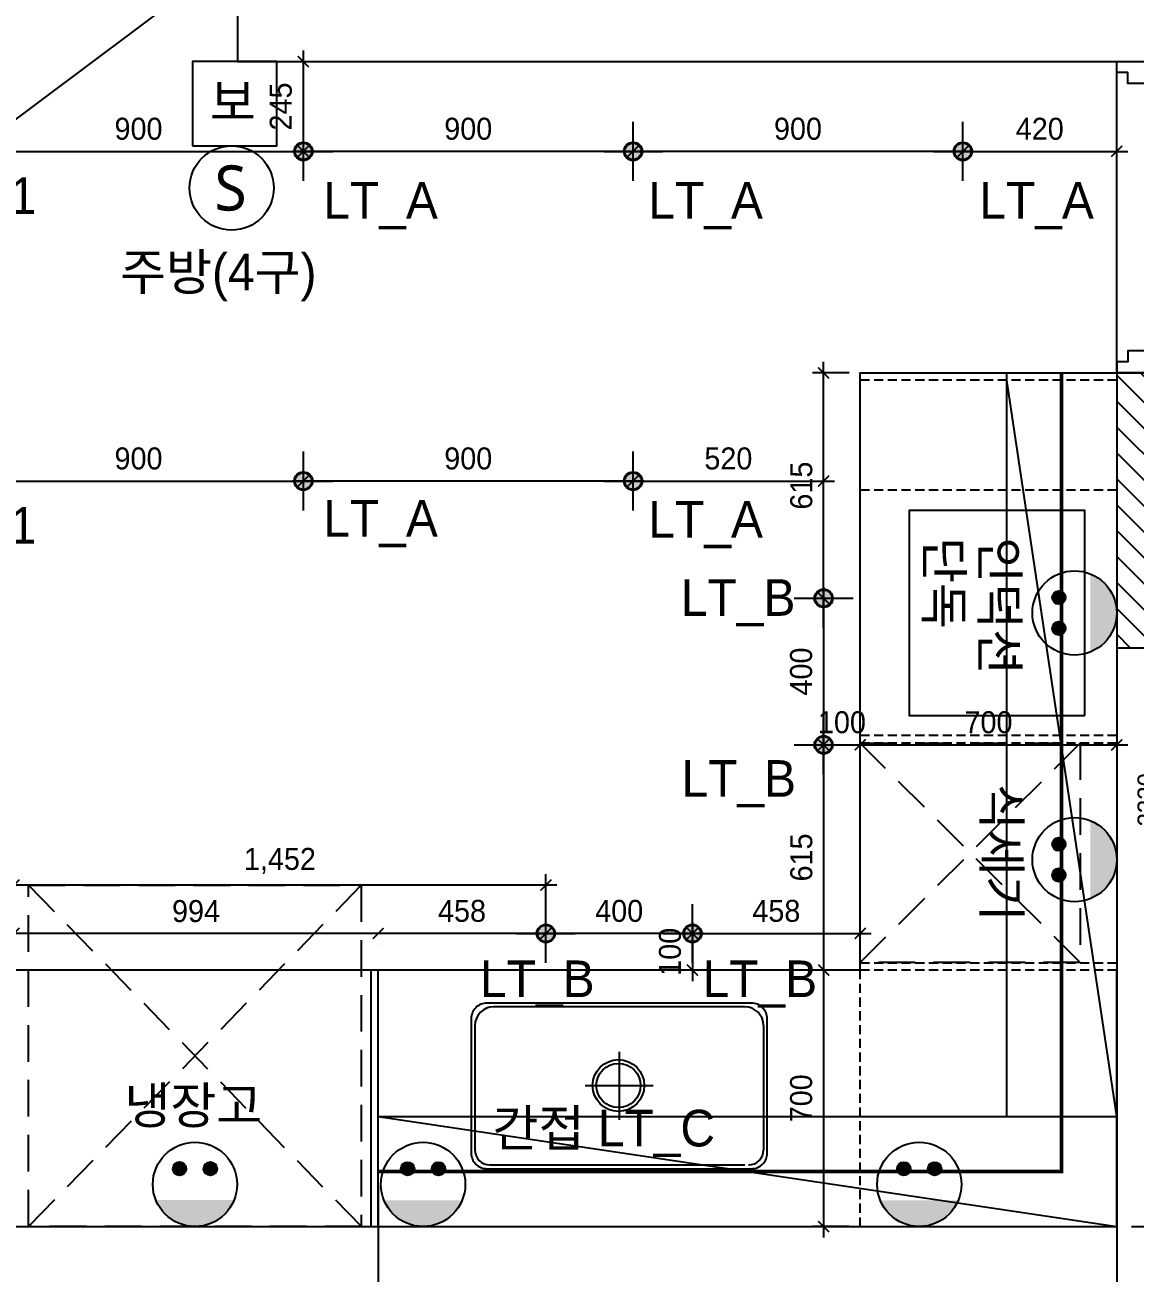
# Model space of a CAD drawing. Header units: inches. Extents: x 26859 to 99210, y 7818 to 34893.
# Drawn here: x 79409 to 82439, y 24642 to 28049 of the extents above; entities that cross this region are included whole.
import ezdxf
from ezdxf.enums import TextEntityAlignment as Align

# ---------------------------------------------------------------- set-up
doc = ezdxf.new("R2010")
doc.units = ezdxf.units.IN
doc.header["$LTSCALE"] = 100
doc.header["$MEASUREMENT"] = 0
doc.header["$PDSIZE"] = 700.071425
for name, pattern in [('DASHEDX2', [1.5, 1, -0.5]), ('HID', [2.5, 1.5, -1]), ('HID2', [1, 0.5, -0.5]), ('HIDDEN', [0.375, 0.25, -0.125])]:
    doc.linetypes.add(name, pattern=pattern)
for name, color, linetype in [('04_FUR', 6, 'Continuous'), ('06-FUR', 6, 'Continuous'), ('06-LIGHT', 4, 'Continuous'), ('07-DIM WAL', 5, 'Continuous'), ('08-HAT', 8, 'Continuous'), ('3.기호.계단선', 30, 'Continuous'), ('CO-FURB-DN', 9, 'Continuous'), ('RC-LIGHT', 7, 'Continuous'), ('WAL NEW', 3, 'Continuous'), ('도면층2', 2, 'Continuous'), ('도면층4', 4, 'Continuous'), ('설비', 140, 'Continuous')]:
    doc.layers.add(name, color=color, linetype=linetype)
doc.styles.add('HY 울릉도 L', font='')
doc.styles.get("Standard").update_dxf_attribs({"font": 'txt.shx', "bigfont": 'whgtxt.shx'})
doc.styles.add('스타일1', font='HY울릉도M.TTF')
doc.styles.add('코레일둥고', font='Korail_Round_Gothic_Medium.ttf')
doc.styles.get('HY 울릉도 L').set_extended_font_data('HY울릉도L')
doc.dimstyles.new('20', dxfattribs={"dimscale": 20, "dimtxt": 2.5, "dimasz": 2.5, "dimexe": 1.25, "dimexo": 2, "dimtad": 1, "dimdec": 0, "dimtxsty": '스타일1', "dimblk": 'DOTSMALL', "dimcen": 2.5, "dimclrd": 1, "dimclre": 1, "dimclrt": 7, "dimadec": 0, "dimazin": 0, "dimtfac": 1, "dimtdec": 0, "dimtix": 1, "dimtmove": 0, "dimatfit": 3, "dimldrblk": 'DOTSMALL', "dimfxl": 1.25, "dimarcsym": 0})
doc.dimstyles.new('30', dxfattribs={"dimscale": 30, "dimtxt": 2, "dimasz": 1, "dimexe": 1, "dimexo": 1, "dimgap": 1, "dimtad": 1, "dimdec": 0, "dimrnd": 0.05, "dimdsep": 46, "dimlunit": 6, "dimtxsty": 'HY 울릉도 L', "dimblk": 'ARCHTICK', "dimcen": 2.5, "dimdle": 1, "dimclrd": 133, "dimclre": 133, "dimclrt": 30, "dimadec": 0, "dimazin": 0, "dimtfac": 1, "dimtdec": 0, "dimtix": 1, "dimtmove": 2, "dimatfit": 3, "dimldrblk": 'ARCHTICK', "dimfxl": 1, "dimlwd": -1, "dimlwe": -1, "dimarcsym": 0})

# ---------------------------------------------------------------- blocks, each defined once
blk = doc.blocks.new('fffsere')
at = {"layer": '도면층2'}
for p, q in [((58366.1, 28248.7), (58366.1, 27948.7)), ((58366.1, 27948.7), (61421.1, 27948.7)), ((60766.1, 26348.7), (60766.1, 24768.7)), ((60766.1, 26348.7), (60966.1, 26348.7)), ((57706.1, 24768.7), (60766.1, 24768.7))]:
    blk.add_line(p, q, dxfattribs=at)
blk = doc.blocks.new('FFFF')
at = {"layer": 'WAL NEW'}
h = blk.add_hatch(dxfattribs=at)
h.set_pattern_fill('_USER', color=256, scale=50, angle=-45, pattern_type=0)
h.set_pattern_definition([(315, (21093, 0), (35.35534, 35.35534), [])])
h.paths.add_polyline_path([(82266.1, 27098.7), (82466.1, 27098.7), (82466.1, 26348.7), (82266.1, 26348.7)])
h.paths.add_polyline_path([(73646.1, 24008.7), (73646.1, 24208.7), (74646.1, 24208.7), (74646.1, 24008.7)])
h.paths.add_polyline_path([(74466.1, 28163.7), (74646.1, 28163.7), (74646.1, 27963.7), (74466.1, 27963.7)])
at = {"layer": '04_FUR', "color": 8}
blk.add_lwpolyline([(82179.1, 26163.7), (82179.1, 26723.7), (81699.1, 26723.7), (81699.1, 26163.7)], close=True, dxfattribs=at)
at = {"layer": '06-FUR', "color": 8, "linetype": 'HIDDEN'}
for p, q in [((82266.1, 27078.7), (81566.1, 27078.7)), ((82266.1, 26778.7), (81566.1, 26778.7)), ((82266.1, 26108.7), (81566.1, 26108.7)), ((81566.1, 26088.7), (82266.1, 26088.7)), ((81566.1, 25488.7), (82266.1, 25488.7)), ((81566.1, 24768.7), (81566.1, 25468.7)), ((82266.1, 25468.7), (81566.1, 25468.7))]:
    blk.add_line(p, q, dxfattribs=at)
at = {"layer": '06-FUR', "color": 8, "linetype": 'DASHEDX2'}
for p, q in [((82166.1, 25489.7), (81566.1, 26087.7)), ((82166.1, 26087.7), (81566.1, 25489.7)), ((79296.1, 25700.7), (80204.1, 24768.7)), ((80204.1, 25700.7), (79296.1, 24768.7))]:
    blk.add_line(p, q, dxfattribs=at)
at = {"layer": '06-FUR', "color": 8}
for p, q in [((80514.1, 25317.3), (80514.1, 24977.7)), ((81302, 25317.3), (81302, 24977.7)), ((80555, 24936.7), (81250.8, 24936.7))]:
    blk.add_line(p, q, dxfattribs=at)
for points in [[(80250.1, 25068.7), (81966.1, 25068.7), (81966.1, 27098.7)], [(81566.1, 25468.7), (81566.1, 27098.7), (82266.1, 27098.7), (82266.1, 25468.7)], [(81966.1, 25068.7), (82266.1, 25068.7), (81966.1, 27078.7)], [(81566.1, 25468.7), (79256.1, 25468.7), (79256.1, 24768.7), (82266.1, 24768.7), (82266.1, 25468.7)], [(80250.1, 25068.7), (82266.1, 24768.7)]]:
    blk.add_lwpolyline(points, dxfattribs=at)
at = {"layer": '06-FUR', "color": 8, "linetype": 'DASHEDX2'}
for points in [[(82166.1, 26087.7), (82166.1, 25489.7), (81566.1, 25489.7), (81566.1, 26087.7)], [(80204.1, 24768.7), (79296.1, 24768.7), (79296.1, 25700.7), (80204.1, 25700.7)]]:
    blk.add_lwpolyline(points, close=True, dxfattribs=at)
at = {"layer": '06-FUR', "color": 8}
blk.add_lwpolyline([(80230.1, 24768.7), (80250.1, 24768.7), (80250.1, 25468.7), (80230.1, 25468.7)], close=True, dxfattribs=at)
blk.add_lwpolyline([(81269.2, 25378.7), (80547, 25378.7, 0.414214), (80503.9, 25335.6), (80503.9, 24969.6, 0.414214), (80547, 24926.5), (81269.2, 24926.5, 0.414214), (81312.2, 24969.6), (81312.2, 25335.6, 0.414214)], format="xyb", close=True, dxfattribs=at)
for centre, start, end in [((80555, 24977.7), 180, 270), ((81261.1, 24977.7), 270, 0)]:
    blk.add_arc(centre, 40.9, start, end, dxfattribs=at)
at = {"layer": 'CO-FURB-DN', "color": 8}
for p, q in [((81250.8, 25368.4), (80565.3, 25368.4)), ((80908.1, 25245.4), (80908.1, 25059.8)), ((81000.8, 25152.6), (80815.3, 25152.6))]:
    blk.add_line(p, q, dxfattribs=at)
for radius in [70.6, 60.4]:
    blk.add_circle((80906, 25153.6), radius, dxfattribs=at)
for centre, start, end in [((80565.3, 25317.3), 90, 180), ((81250.8, 25317.3), 0, 90)]:
    blk.add_arc(centre, 51.1, start, end, dxfattribs=at)
at = {"layer": 'WAL NEW'}
blk.add_lwpolyline([(82266.1, 26348.7), (82466.1, 26348.7), (82466.1, 27098.7), (82266.1, 27098.7)], close=True, dxfattribs=at)
at = {"layer": '도면층4'}
for p, q in [((82266.1, 27098.7), (82266.1, 27948.7)), ((82466.1, 27098.7), (82266.1, 27098.7))]:
    blk.add_line(p, q, dxfattribs=at)
for points in [[(82466.1, 27948.7), (82466.1, 27918.7), (82436.1, 27918.7), (82436.1, 27888.7), (82296.1, 27888.7), (82296.1, 27918.7), (82266.1, 27918.7), (82266.1, 27948.7), (82466.1, 27948.7)], [(82466.1, 27098.7), (82466.1, 27128.7), (82436.1, 27128.7), (82436.1, 27158.7), (82296.1, 27158.7), (82296.1, 27128.7), (82266.1, 27128.7), (82266.1, 27098.7), (82466.1, 27098.7)]]:
    blk.add_lwpolyline(points, dxfattribs=at)
blk.add_blockref('fffsere', (21500, 0))
blk = doc.blocks.new('1')
at = {"linetype": 'Continuous'}
h = blk.add_hatch(color=4, dxfattribs=at)
h.dxf.hatch_style = 1
edge = h.paths.add_edge_path()
edge.add_arc((11539653.5, -14273503.8), 37.5, 0, 360)
at = {"color": 1, "linetype": 'Continuous'}
for p, q in [((11539653.5, -14273637.1), (11539653.5, -14273370.5)), ((11539520.2, -14273503.8), (11539786.8, -14273503.8))]:
    blk.add_line(p, q, dxfattribs=at)
at = {"color": 4, "linetype": 'Continuous'}
for radius in [41.5, 37.5]:
    blk.add_circle((11539653.5, -14273503.8), radius, dxfattribs=at)
blk = doc.blocks.new('_ArchTick')
at = {"color": 0, "linetype": 'ByBlock', "const_width": 0.15}
blk.add_lwpolyline([(-0.5, -0.5), (0.5, 0.5)], dxfattribs=at)
blk = doc.blocks.new('*D274')
at = {"layer": '07-DIM WAL', "color": 133}
for p, q in [((81588.8, 26513.7), (81588.8, 26053.7)), ((81558.8, 26483.7), (81558.8, 26483.7)), ((81558.8, 26083.7), (81558.8, 26083.7))]:
    blk.add_line(p, q, dxfattribs=at)
at = {"layer": 'Defpoints', "color": 0}
for p in [(81588.8, 26483.7), (81588.8, 26083.7), (81588.8, 26083.7)]:
    blk.add_point(p, dxfattribs=at)
at = {"layer": '07-DIM WAL', "color": 133, "xscale": 30, "yscale": 30, "zscale": 30}
for p, rotation in [((81588.8, 26483.7), 90), ((81588.8, 26083.7), 270)]:
    blk.add_blockref('_ArchTick', p, dxfattribs=dict(at, rotation=rotation))
at = {"layer": '07-DIM WAL', "color": 30, "insert": (81527.6, 26283.7), "char_height": 60, "attachment_point": 5, "rotation": 90, "style": 'HY 울릉도 L'}
blk.add_mtext('400', dxfattribs=at)
blk = doc.blocks.new('*D275')
at = {"layer": '07-DIM WAL', "color": 133}
for p, q in [((81558.8, 26083.7), (81718.8, 26083.7)), ((81588.8, 26053.7), (81588.8, 26053.7)), ((81688.8, 26053.7), (81688.8, 26053.7))]:
    blk.add_line(p, q, dxfattribs=at)
at = {"layer": 'Defpoints', "color": 0}
for p in [(81588.8, 26083.7), (81688.8, 26083.7), (81688.8, 26083.7)]:
    blk.add_point(p, dxfattribs=at)
at = {"layer": '07-DIM WAL', "color": 133, "xscale": 30, "yscale": 30, "zscale": 30}
blk.add_blockref('_ArchTick', (81588.8, 26083.7), dxfattribs=at)
at = {"layer": '07-DIM WAL', "color": 133, "xscale": 30, "yscale": 30, "zscale": 30, "rotation": 180}
blk.add_blockref('_ArchTick', (81688.8, 26083.7), dxfattribs=at)
at = {"layer": '07-DIM WAL', "color": 30, "insert": (81638.8, 26144.9), "char_height": 60, "attachment_point": 5, "style": 'HY 울릉도 L'}
blk.add_mtext('100', dxfattribs=at)
blk = doc.blocks.new('*D276')
at = {"layer": '07-DIM WAL', "color": 133}
for p, q in [((81588.8, 26113.7), (81588.8, 25438.7)), ((81558.8, 26083.7), (81558.8, 26083.7)), ((81558.8, 25468.7), (81558.8, 25468.7))]:
    blk.add_line(p, q, dxfattribs=at)
at = {"layer": 'Defpoints', "color": 0}
for p in [(81588.8, 26083.7), (81588.8, 25468.7), (81588.8, 25468.7)]:
    blk.add_point(p, dxfattribs=at)
at = {"layer": '07-DIM WAL', "color": 133, "xscale": 30, "yscale": 30, "zscale": 30}
for p, rotation in [((81588.8, 26083.7), 90), ((81588.8, 25468.7), 270)]:
    blk.add_blockref('_ArchTick', p, dxfattribs=dict(at, rotation=rotation))
at = {"layer": '07-DIM WAL', "color": 30, "insert": (81528.2, 25776.2), "char_height": 60, "attachment_point": 5, "rotation": 90, "style": 'HY 울릉도 L'}
blk.add_mtext('615', dxfattribs=at)
blk = doc.blocks.new('*D277')
at = {"layer": '07-DIM WAL', "color": 133}
for p, q in [((81588.8, 26453.7), (81588.8, 27128.7)), ((81658.8, 27098.7), (81558.8, 27098.7)), ((81558.8, 26483.7), (81558.8, 26483.7))]:
    blk.add_line(p, q, dxfattribs=at)
at = {"layer": 'Defpoints', "color": 0}
for p in [(81588.8, 27098.7), (81688.8, 27098.7), (81588.8, 26483.7)]:
    blk.add_point(p, dxfattribs=at)
at = {"layer": '07-DIM WAL', "color": 133, "xscale": 30, "yscale": 30, "zscale": 30}
for p, rotation in [((81588.8, 27098.7), 90), ((81588.8, 26483.7), 270)]:
    blk.add_blockref('_ArchTick', p, dxfattribs=dict(at, rotation=rotation))
at = {"layer": '07-DIM WAL', "color": 30, "insert": (81528.2, 26791.2), "char_height": 60, "attachment_point": 5, "rotation": 90, "style": 'HY 울릉도 L'}
blk.add_mtext('615', dxfattribs=at)
blk = doc.blocks.new('*D278')
at = {"layer": '07-DIM WAL', "color": 133}
for p, q in [((81588.8, 25498.7), (81588.8, 24738.7)), ((81658.8, 25468.7), (81558.8, 25468.7)), ((81658.8, 24768.7), (81558.8, 24768.7))]:
    blk.add_line(p, q, dxfattribs=at)
at = {"layer": 'Defpoints', "color": 0}
for p in [(81688.8, 25468.7), (81588.8, 24768.7), (81688.8, 24768.7)]:
    blk.add_point(p, dxfattribs=at)
at = {"layer": '07-DIM WAL', "color": 133, "xscale": 30, "yscale": 30, "zscale": 30}
for p, rotation in [((81588.8, 25468.7), 90), ((81588.8, 24768.7), 270)]:
    blk.add_blockref('_ArchTick', p, dxfattribs=dict(at, rotation=rotation))
at = {"layer": '07-DIM WAL', "color": 30, "insert": (81527.6, 25118.7), "char_height": 60, "attachment_point": 5, "rotation": 90, "style": 'HY 울릉도 L'}
blk.add_mtext('700', dxfattribs=at)
blk = doc.blocks.new('*D279')
at = {"layer": '07-DIM WAL', "color": 133}
for p, q in [((81658.8, 26083.7), (82418.8, 26083.7)), ((81688.8, 26053.7), (81688.8, 26053.7)), ((82388.8, 26053.7), (82388.8, 26053.7))]:
    blk.add_line(p, q, dxfattribs=at)
at = {"layer": 'Defpoints', "color": 0}
for p in [(81688.8, 26083.7), (82388.8, 26083.7), (82388.8, 26083.7)]:
    blk.add_point(p, dxfattribs=at)
at = {"layer": '07-DIM WAL', "color": 133, "xscale": 30, "yscale": 30, "zscale": 30, "rotation": 180}
blk.add_blockref('_ArchTick', (81688.8, 26083.7), dxfattribs=at)
at = {"layer": '07-DIM WAL', "color": 133, "xscale": 30, "yscale": 30, "zscale": 30}
blk.add_blockref('_ArchTick', (82388.8, 26083.7), dxfattribs=at)
at = {"layer": '07-DIM WAL', "color": 30, "insert": (82038.8, 26144.9), "char_height": 60, "attachment_point": 5, "style": 'HY 울릉도 L'}
blk.add_mtext('700', dxfattribs=at)
blk = doc.blocks.new('*D280')
at = {"layer": '07-DIM WAL', "color": 133}
for p, q in [((81260.8, 25568.7), (80800.8, 25568.7)), ((80830.8, 25538.7), (80830.8, 25538.7)), ((81230.8, 25538.7), (81230.8, 25538.7))]:
    blk.add_line(p, q, dxfattribs=at)
at = {"layer": 'Defpoints', "color": 0}
for p in [(80830.8, 25568.7), (80830.8, 25568.7), (81230.8, 25568.7)]:
    blk.add_point(p, dxfattribs=at)
at = {"layer": '07-DIM WAL', "color": 133, "xscale": 30, "yscale": 30, "zscale": 30, "rotation": 180}
blk.add_blockref('_ArchTick', (80830.8, 25568.7), dxfattribs=at)
at = {"layer": '07-DIM WAL', "color": 133, "xscale": 30, "yscale": 30, "zscale": 30}
blk.add_blockref('_ArchTick', (81230.8, 25568.7), dxfattribs=at)
at = {"layer": '07-DIM WAL', "color": 30, "insert": (81030.8, 25629.9), "char_height": 60, "attachment_point": 5, "style": 'HY 울릉도 L'}
blk.add_mtext('400', dxfattribs=at)
blk = doc.blocks.new('*D281')
at = {"layer": '07-DIM WAL', "color": 133}
for p, q in [((81230.8, 25598.7), (81230.8, 25438.7)), ((81200.8, 25568.7), (81200.8, 25568.7)), ((81200.8, 25468.7), (81200.8, 25468.7))]:
    blk.add_line(p, q, dxfattribs=at)
at = {"layer": 'Defpoints', "color": 0}
for p in [(81230.8, 25568.7), (81230.8, 25468.7), (81230.8, 25468.7)]:
    blk.add_point(p, dxfattribs=at)
at = {"layer": '07-DIM WAL', "color": 133, "xscale": 30, "yscale": 30, "zscale": 30}
for p, rotation in [((81230.8, 25568.7), 270), ((81230.8, 25468.7), 90)]:
    blk.add_blockref('_ArchTick', p, dxfattribs=dict(at, rotation=rotation))
at = {"layer": '07-DIM WAL', "color": 30, "insert": (81169.6, 25518.7), "char_height": 60, "attachment_point": 5, "rotation": 90, "style": 'HY 울릉도 L'}
blk.add_mtext('100', dxfattribs=at)
blk = doc.blocks.new('*D282')
at = {"layer": '07-DIM WAL', "color": 133}
for p, q in [((81200.8, 25568.7), (81718.8, 25568.7)), ((81230.8, 25538.7), (81230.8, 25538.7)), ((81688.8, 25538.7), (81688.8, 25538.7))]:
    blk.add_line(p, q, dxfattribs=at)
at = {"layer": 'Defpoints', "color": 0}
for p in [(81230.8, 25568.7), (81688.8, 25568.7), (81688.8, 25568.7)]:
    blk.add_point(p, dxfattribs=at)
at = {"layer": '07-DIM WAL', "color": 133, "xscale": 30, "yscale": 30, "zscale": 30, "rotation": 180}
blk.add_blockref('_ArchTick', (81230.8, 25568.7), dxfattribs=at)
at = {"layer": '07-DIM WAL', "color": 133, "xscale": 30, "yscale": 30, "zscale": 30}
blk.add_blockref('_ArchTick', (81688.8, 25568.7), dxfattribs=at)
at = {"layer": '07-DIM WAL', "color": 30, "insert": (81459.8, 25630), "char_height": 60, "attachment_point": 5, "style": 'HY 울릉도 L'}
blk.add_mtext('458', dxfattribs=at)
blk = doc.blocks.new('*D283')
at = {"layer": '07-DIM WAL', "color": 133}
for p, q in [((80860.8, 25568.7), (80342.8, 25568.7)), ((80372.8, 25538.7), (80372.8, 25538.7)), ((80830.8, 25538.7), (80830.8, 25538.7))]:
    blk.add_line(p, q, dxfattribs=at)
at = {"layer": 'Defpoints', "color": 0}
for p in [(80372.8, 25568.7), (80372.8, 25568.7), (80830.8, 25568.7)]:
    blk.add_point(p, dxfattribs=at)
at = {"layer": '07-DIM WAL', "color": 133, "xscale": 30, "yscale": 30, "zscale": 30, "rotation": 180}
blk.add_blockref('_ArchTick', (80372.8, 25568.7), dxfattribs=at)
at = {"layer": '07-DIM WAL', "color": 133, "xscale": 30, "yscale": 30, "zscale": 30}
blk.add_blockref('_ArchTick', (80830.8, 25568.7), dxfattribs=at)
at = {"layer": '07-DIM WAL', "color": 30, "insert": (80601.8, 25630), "char_height": 60, "attachment_point": 5, "style": 'HY 울릉도 L'}
blk.add_mtext('458', dxfattribs=at)
blk = doc.blocks.new('*D284')
at = {"layer": '07-DIM WAL', "color": 133}
for p, q in [((80402.8, 25568.7), (79348.8, 25568.7)), ((79378.8, 25538.7), (79378.8, 25538.7)), ((80372.8, 25538.7), (80372.8, 25538.7))]:
    blk.add_line(p, q, dxfattribs=at)
at = {"layer": 'Defpoints', "color": 0}
for p in [(79378.8, 25568.7), (79378.8, 25568.7), (80372.8, 25568.7)]:
    blk.add_point(p, dxfattribs=at)
at = {"layer": '07-DIM WAL', "color": 133, "xscale": 30, "yscale": 30, "zscale": 30, "rotation": 180}
blk.add_blockref('_ArchTick', (79378.8, 25568.7), dxfattribs=at)
at = {"layer": '07-DIM WAL', "color": 133, "xscale": 30, "yscale": 30, "zscale": 30}
blk.add_blockref('_ArchTick', (80372.8, 25568.7), dxfattribs=at)
at = {"layer": '07-DIM WAL', "color": 30, "insert": (79875.8, 25629.4), "char_height": 60, "attachment_point": 5, "style": 'HY 울릉도 L'}
blk.add_mtext('994', dxfattribs=at)
blk = doc.blocks.new('*D285')
at = {"layer": '07-DIM WAL', "color": 133}
for p, q in [((79378.8, 25598.7), (79378.8, 25730.7)), ((80830.8, 25598.7), (80830.8, 25730.7)), ((80860.8, 25700.7), (79348.8, 25700.7))]:
    blk.add_line(p, q, dxfattribs=at)
at = {"layer": 'Defpoints', "color": 0}
for p in [(79378.8, 25700.7), (79378.8, 25568.7), (80830.8, 25568.7)]:
    blk.add_point(p, dxfattribs=at)
at = {"layer": '07-DIM WAL', "color": 133, "xscale": 30, "yscale": 30, "zscale": 30, "rotation": 180}
blk.add_blockref('_ArchTick', (79378.8, 25700.7), dxfattribs=at)
at = {"layer": '07-DIM WAL', "color": 133, "xscale": 30, "yscale": 30, "zscale": 30}
blk.add_blockref('_ArchTick', (80830.8, 25700.7), dxfattribs=at)
at = {"layer": '07-DIM WAL', "color": 30, "insert": (80104.8, 25766.6), "char_height": 60, "attachment_point": 5, "style": 'HY 울릉도 L'}
blk.add_mtext('1,452', dxfattribs=at)
blk = doc.blocks.new('*D289')
at = {"layer": '07-DIM WAL', "color": 133}
for p, q in [((79238.8, 26803.7), (80198.8, 26803.7)), ((79268.8, 26773.7), (79268.8, 26773.7)), ((80168.8, 26773.7), (80168.8, 26773.7))]:
    blk.add_line(p, q, dxfattribs=at)
at = {"layer": 'Defpoints', "color": 0}
for p in [(79268.8, 26803.7), (80168.8, 26803.7), (80168.8, 26803.7)]:
    blk.add_point(p, dxfattribs=at)
at = {"layer": '07-DIM WAL', "color": 133, "xscale": 30, "yscale": 30, "zscale": 30, "rotation": 180}
blk.add_blockref('_ArchTick', (79268.8, 26803.7), dxfattribs=at)
at = {"layer": '07-DIM WAL', "color": 133, "xscale": 30, "yscale": 30, "zscale": 30}
blk.add_blockref('_ArchTick', (80168.8, 26803.7), dxfattribs=at)
at = {"layer": '07-DIM WAL', "color": 30, "insert": (79718.8, 26865), "char_height": 60, "attachment_point": 5, "style": 'HY 울릉도 L'}
blk.add_mtext('900', dxfattribs=at)
blk = doc.blocks.new('*D290')
at = {"layer": '07-DIM WAL', "color": 133}
for p, q in [((81098.8, 26803.7), (80138.8, 26803.7)), ((80168.8, 26773.7), (80168.8, 26773.7)), ((81068.8, 26773.7), (81068.8, 26773.7))]:
    blk.add_line(p, q, dxfattribs=at)
at = {"layer": 'Defpoints', "color": 0}
for p in [(80168.8, 26803.7), (80168.8, 26803.7), (81068.8, 26803.7)]:
    blk.add_point(p, dxfattribs=at)
at = {"layer": '07-DIM WAL', "color": 133, "xscale": 30, "yscale": 30, "zscale": 30, "rotation": 180}
blk.add_blockref('_ArchTick', (80168.8, 26803.7), dxfattribs=at)
at = {"layer": '07-DIM WAL', "color": 133, "xscale": 30, "yscale": 30, "zscale": 30}
blk.add_blockref('_ArchTick', (81068.8, 26803.7), dxfattribs=at)
at = {"layer": '07-DIM WAL', "color": 30, "insert": (80618.8, 26865), "char_height": 60, "attachment_point": 5, "style": 'HY 울릉도 L'}
blk.add_mtext('900', dxfattribs=at)
blk = doc.blocks.new('*D291')
at = {"layer": '07-DIM WAL', "color": 133}
for p, q in [((81038.8, 26803.7), (81618.8, 26803.7)), ((81068.8, 26773.7), (81068.8, 26773.7)), ((81588.8, 26773.7), (81588.8, 26773.7))]:
    blk.add_line(p, q, dxfattribs=at)
at = {"layer": 'Defpoints', "color": 0}
for p in [(81068.8, 26803.7), (81588.8, 26803.7), (81588.8, 26803.7)]:
    blk.add_point(p, dxfattribs=at)
at = {"layer": '07-DIM WAL', "color": 133, "xscale": 30, "yscale": 30, "zscale": 30, "rotation": 180}
blk.add_blockref('_ArchTick', (81068.8, 26803.7), dxfattribs=at)
at = {"layer": '07-DIM WAL', "color": 133, "xscale": 30, "yscale": 30, "zscale": 30}
blk.add_blockref('_ArchTick', (81588.8, 26803.7), dxfattribs=at)
at = {"layer": '07-DIM WAL', "color": 30, "insert": (81328.8, 26865), "char_height": 60, "attachment_point": 5, "style": 'HY 울릉도 L'}
blk.add_mtext('520', dxfattribs=at)
blk = doc.blocks.new('*D306')
at = {"layer": '07-DIM WAL', "color": 133}
for p, q in [((79238.8, 27703.7), (80198.8, 27703.7)), ((79268.8, 27673.7), (79268.8, 27673.7)), ((80168.8, 27673.7), (80168.8, 27673.7))]:
    blk.add_line(p, q, dxfattribs=at)
at = {"layer": 'Defpoints', "color": 0}
for p in [(79268.8, 27703.7), (80168.8, 27703.7), (80168.8, 27703.7)]:
    blk.add_point(p, dxfattribs=at)
at = {"layer": '07-DIM WAL', "color": 133, "xscale": 30, "yscale": 30, "zscale": 30, "rotation": 180}
blk.add_blockref('_ArchTick', (79268.8, 27703.7), dxfattribs=at)
at = {"layer": '07-DIM WAL', "color": 133, "xscale": 30, "yscale": 30, "zscale": 30}
blk.add_blockref('_ArchTick', (80168.8, 27703.7), dxfattribs=at)
at = {"layer": '07-DIM WAL', "color": 30, "insert": (79718.8, 27765), "char_height": 60, "attachment_point": 5, "style": 'HY 울릉도 L'}
blk.add_mtext('900', dxfattribs=at)
blk = doc.blocks.new('*D307')
at = {"layer": '07-DIM WAL', "color": 133}
for p, q in [((81098.8, 27703.7), (80138.8, 27703.7)), ((80168.8, 27673.7), (80168.8, 27673.7)), ((81068.8, 27673.7), (81068.8, 27673.7))]:
    blk.add_line(p, q, dxfattribs=at)
at = {"layer": 'Defpoints', "color": 0}
for p in [(80168.8, 27703.7), (80168.8, 27703.7), (81068.8, 27703.7)]:
    blk.add_point(p, dxfattribs=at)
at = {"layer": '07-DIM WAL', "color": 133, "xscale": 30, "yscale": 30, "zscale": 30, "rotation": 180}
blk.add_blockref('_ArchTick', (80168.8, 27703.7), dxfattribs=at)
at = {"layer": '07-DIM WAL', "color": 133, "xscale": 30, "yscale": 30, "zscale": 30}
blk.add_blockref('_ArchTick', (81068.8, 27703.7), dxfattribs=at)
at = {"layer": '07-DIM WAL', "color": 30, "insert": (80618.8, 27765), "char_height": 60, "attachment_point": 5, "style": 'HY 울릉도 L'}
blk.add_mtext('900', dxfattribs=at)
blk = doc.blocks.new('*D308')
at = {"layer": '07-DIM WAL', "color": 133}
for p, q in [((81998.8, 27703.7), (81038.8, 27703.7)), ((81068.8, 27673.7), (81068.8, 27673.7)), ((81968.8, 27673.7), (81968.8, 27673.7))]:
    blk.add_line(p, q, dxfattribs=at)
at = {"layer": 'Defpoints', "color": 0}
for p in [(81068.8, 27703.7), (81068.8, 27703.7), (81968.8, 27703.7)]:
    blk.add_point(p, dxfattribs=at)
at = {"layer": '07-DIM WAL', "color": 133, "xscale": 30, "yscale": 30, "zscale": 30, "rotation": 180}
blk.add_blockref('_ArchTick', (81068.8, 27703.7), dxfattribs=at)
at = {"layer": '07-DIM WAL', "color": 133, "xscale": 30, "yscale": 30, "zscale": 30}
blk.add_blockref('_ArchTick', (81968.8, 27703.7), dxfattribs=at)
at = {"layer": '07-DIM WAL', "color": 30, "insert": (81518.8, 27765), "char_height": 60, "attachment_point": 5, "style": 'HY 울릉도 L'}
blk.add_mtext('900', dxfattribs=at)
blk = doc.blocks.new('*D309')
at = {"layer": '07-DIM WAL', "color": 133}
for p, q in [((81938.8, 27703.7), (82418.8, 27703.7)), ((81968.8, 27673.7), (81968.8, 27673.7)), ((82388.8, 27673.7), (82388.8, 27673.7))]:
    blk.add_line(p, q, dxfattribs=at)
at = {"layer": 'Defpoints', "color": 0}
for p in [(81968.8, 27703.7), (82388.8, 27703.7), (82388.8, 27703.7)]:
    blk.add_point(p, dxfattribs=at)
at = {"layer": '07-DIM WAL', "color": 133, "xscale": 30, "yscale": 30, "zscale": 30, "rotation": 180}
blk.add_blockref('_ArchTick', (81968.8, 27703.7), dxfattribs=at)
at = {"layer": '07-DIM WAL', "color": 133, "xscale": 30, "yscale": 30, "zscale": 30}
blk.add_blockref('_ArchTick', (82388.8, 27703.7), dxfattribs=at)
at = {"layer": '07-DIM WAL', "color": 30, "insert": (82178.8, 27764.9), "char_height": 60, "attachment_point": 5, "style": 'HY 울릉도 L'}
blk.add_mtext('420', dxfattribs=at)
blk = doc.blocks.new('*D310')
at = {"layer": '07-DIM WAL', "color": 133}
for p, q in [((80168.8, 27673.7), (80168.8, 27978.7)), ((80138.8, 27948.7), (80138.8, 27948.7)), ((80138.8, 27703.7), (80138.8, 27703.7))]:
    blk.add_line(p, q, dxfattribs=at)
at = {"layer": 'Defpoints', "color": 0}
for p in [(80168.8, 27948.7), (80168.8, 27948.7), (80168.8, 27703.7)]:
    blk.add_point(p, dxfattribs=at)
at = {"layer": '07-DIM WAL', "color": 133, "xscale": 30, "yscale": 30, "zscale": 30}
for p, rotation in [((80168.8, 27948.7), 90), ((80168.8, 27703.7), 270)]:
    blk.add_blockref('_ArchTick', p, dxfattribs=dict(at, rotation=rotation))
at = {"layer": '07-DIM WAL', "color": 30, "insert": (80107.5, 27826.2), "char_height": 60, "attachment_point": 5, "rotation": 90, "style": 'HY 울릉도 L'}
blk.add_mtext('245', dxfattribs=at)
blk = doc.blocks.new('swich')
at = {"layer": '설비', "color": 140}
blk.add_circle((372828.6, -86554.1), 84, dxfattribs=at)
at = {"layer": '설비', "color": 140, "insert": (372858.7, -86509.1), "char_height": 90, "width": 143.497, "attachment_point": 3}
blk.add_mtext('{\\fMalgun Gothic|b0|i0|c129|p50;S}', dxfattribs=at)
blk = doc.blocks.new('egoo')
at = {"layer": '설비'}
h = blk.add_hatch(color=140, dxfattribs=at)
edge = h.paths.add_edge_path()
edge.add_arc((1015645.3, 443433.7), 22.3, 0, 360)
h = blk.add_hatch(color=140, dxfattribs=at)
edge = h.paths.add_edge_path()
edge.add_arc((1015747.7, 443433.7), 22.3, 0, 360)
h = blk.add_hatch(color=140, dxfattribs=at)
edge = h.paths.add_edge_path()
edge.add_line((1015826.3, 443329.1), (1015566.6, 443329.1))
edge.add_ellipse((1015696.5, 443381.5), major_axis=(99, 99), ratio=1, start_angle=156.9578, end_angle=293.0422)
at = {"layer": '설비', "color": 140}
for centre, radius in [((1015696.5, 443381.5), 140), ((1015645.3, 443433.7), 22.3), ((1015747.7, 443433.7), 22.3)]:
    blk.add_circle(centre, radius, dxfattribs=at)
blk = doc.blocks.new('_DOTSMALL')
at = {"color": 0, "linetype": 'ByBlock', "const_width": 0.5}
blk.add_lwpolyline([(-0.0625, 0, 1), (0.0625, 0, 1)], format="xyb", close=True, dxfattribs=at)
blk = doc.blocks.new('*D520')
at = {"layer": '08-HAT', "color": 1, "lineweight": -2}
for p, q in [((80372.8, 24878.7), (80372.8, 24453.6)), ((82388.8, 24878.7), (82388.8, 24453.6)), ((80372.8, 24478.6), (82388.8, 24478.6))]:
    blk.add_line(p, q, dxfattribs=at)
at = {"layer": 'Defpoints', "color": 0}
for p in [(80372.8, 24918.7), (82388.8, 24918.7), (82388.8, 24478.6)]:
    blk.add_point(p, dxfattribs=at)
at = {"layer": '08-HAT', "color": 1, "lineweight": -2, "xscale": 50, "yscale": 50, "zscale": 50, "rotation": 180}
blk.add_blockref('_DOTSMALL', (80372.8, 24478.6), dxfattribs=at)
at = {"layer": '08-HAT', "color": 1, "lineweight": -2, "xscale": 50, "yscale": 50, "zscale": 50}
blk.add_blockref('_DOTSMALL', (82388.8, 24478.6), dxfattribs=at)
at = {"layer": '08-HAT', "color": 7, "insert": (81380.8, 24517.1), "char_height": 50, "attachment_point": 5, "style": '스타일1'}
blk.add_mtext('2016', dxfattribs=at)
blk = doc.blocks.new('*D521')
at = {"layer": '08-HAT', "color": 1, "lineweight": -2}
for p, q in [((82428.8, 27098.7), (82534.4, 27098.7)), ((82509.4, 24768.7), (82509.4, 27098.7)), ((82428.8, 24768.7), (82534.4, 24768.7))]:
    blk.add_line(p, q, dxfattribs=at)
at = {"layer": 'Defpoints', "color": 0}
for p in [(82388.8, 27098.7), (82509.4, 27098.7), (82388.8, 24768.7)]:
    blk.add_point(p, dxfattribs=at)
at = {"layer": '08-HAT', "color": 1, "lineweight": -2, "xscale": 50, "yscale": 50, "zscale": 50}
for p, rotation in [((82509.4, 27098.7), 90), ((82509.4, 24768.7), 270)]:
    blk.add_blockref('_DOTSMALL', p, dxfattribs=dict(at, rotation=rotation))
at = {"layer": '08-HAT', "color": 7, "insert": (82470.9, 25933.7), "char_height": 50, "attachment_point": 5, "rotation": 90, "style": '스타일1'}
blk.add_mtext('2330', dxfattribs=at)

msp = doc.modelspace()

# ---------------------------------------------------------------- hatches: boundary and pattern name
at = {"layer": 'RC-LIGHT'}
h = msp.add_hatch(color=10, dxfattribs=at)
edge = h.paths.add_edge_path()
edge.add_line((82316.8, 26550.3), (82316.8, 26337))
edge.add_ellipse((82273.8, 26443.7), major_axis=(-81.3, 81.3), ratio=1, start_angle=156.9578, end_angle=293.0422)
h = msp.add_hatch(color=10, dxfattribs=at)
edge = h.paths.add_edge_path()
edge.add_arc((82230.9, 26485.7), 18.3, -180, 180, ccw=False)
h = msp.add_hatch(color=10, dxfattribs=at)
edge = h.paths.add_edge_path()
edge.add_arc((82230.9, 26401.6), 18.3, -180, 180, ccw=False)
h = msp.add_hatch(color=10, dxfattribs=at)
edge = h.paths.add_edge_path()
edge.add_line((82316.8, 25876.9), (82316.8, 25663.6))
edge.add_ellipse((82273.8, 25770.3), major_axis=(-81.3, 81.3), ratio=1, start_angle=156.9578, end_angle=293.0422)
h = msp.add_hatch(color=10, dxfattribs=at)
edge = h.paths.add_edge_path()
edge.add_arc((82230.9, 25812.3), 18.3, -180, 180, ccw=False)
h = msp.add_hatch(color=10, dxfattribs=at)
edge = h.paths.add_edge_path()
edge.add_arc((82230.9, 25728.2), 18.3, -180, 180, ccw=False)
h = msp.add_hatch(color=10, dxfattribs=at)
edge = h.paths.add_edge_path()
edge.add_arc((79830.8, 24926.6), 18.3, -180, 180, ccw=False)
h = msp.add_hatch(color=10, dxfattribs=at)
edge = h.paths.add_edge_path()
edge.add_arc((79914.9, 24926.6), 18.3, -180, 180, ccw=False)
h = msp.add_hatch(color=10, dxfattribs=at)
edge = h.paths.add_edge_path()
edge.add_line((79979.5, 24840.7), (79766.2, 24840.7))
edge.add_ellipse((79872.8, 24883.7), major_axis=(81.3, 81.3), ratio=1, start_angle=156.9578, end_angle=293.0422)

# ---------------------------------------------------------------- linework, layer by layer
at = {"layer": '06-LIGHT', "color": 10, "linetype": 'HID2', "const_width": 10}
msp.add_lwpolyline([(80372.8, 24918.7), (82237.9, 24918.7), (82237.9, 27098.7)], dxfattribs=at)
at = {"layer": '07-DIM WAL'}
msp.add_line((87204.9, 33642.6), (69859.9, 20667.6), dxfattribs=at)
at = {"layer": 'RC-LIGHT', "color": 140}
msp.add_lwpolyline([(79866.1, 27718.7), (80096.1, 27718.7), (80096.1, 27948.7), (79866.1, 27948.7)], close=True, dxfattribs=at)
at = {"layer": 'RC-LIGHT', "color": 10}
for centre, radius in [((82273.8, 26443.7), 115), ((82230.9, 26485.7), 18.3), ((82230.9, 26401.6), 18.3), ((82273.8, 25770.3), 115), ((82230.9, 25812.3), 18.3), ((82230.9, 25728.2), 18.3), ((79872.8, 24883.7), 115), ((79830.8, 24926.6), 18.3), ((79914.9, 24926.6), 18.3)]:
    msp.add_circle(centre, radius, dxfattribs=at)

# ---------------------------------------------------------------- block references
msp.add_blockref('FFFF', (122.8, 0))
at = {"layer": 'RC-LIGHT', "xscale": 0.6024096385271789, "yscale": 0.6024096385271789, "zscale": 0.6024096385271789}
for p in [(-6871429.7, 8626199.9), (-6870529.7, 8626199.9), (-6869629.7, 8626199.9), (-6871429.7, 8625299.9), (-6870529.7, 8625299.9), (-6870009.7, 8624979.9), (-6870009.7, 8624579.9), (-6870767.7, 8624064.9), (-6870367.7, 8624064.9)]:
    msp.add_blockref('1', p, dxfattribs=at)
at = {"layer": 'RC-LIGHT', "color": 140, "xscale": 0.8214285869294656, "yscale": 0.8214285869294656, "zscale": 0.8214285869294656}
for p in [(-753826.6, -339322.6), (-752472.3, -339322.6)]:
    msp.add_blockref('egoo', p, dxfattribs=at)
at = {"layer": '설비', "color": 140, "xscale": 1.369047619047649, "yscale": 1.369047619047649, "zscale": 1.369047619047649}
msp.add_blockref('swich', (-430447.2, 146100.3), dxfattribs=at)

# ---------------------------------------------------------------- texts
at = {"layer": '3.기호.계단선', "linetype": 'HID', "style": '코레일둥고'}
for s, p in [('LT_1', (79141.4, 27532.4)), ('LT_A', (80223.2, 27519.8)), ('LT_A', (81110.5, 27519.8)), ('LT_A', (82013.9, 27519.8)), ('LT_A', (80223.2, 26652)), ('LT_A', (81110.5, 26649.3)), ('LT_1', (79141.4, 26632.4)), ('LT_B', (81199.2, 26435.7)), ('LT_B', (81200.9, 25941.8)), ('LT_B', (80651.1, 25394.9)), ('LT_B', (81258.5, 25394.9)), ('간접 LT_C', (80685.2, 24987.3))]:
    msp.add_text(s, height=100, dxfattribs=at).set_placement(p)
at = {"layer": 'RC-LIGHT', "color": 140, "style": '코레일둥고'}
for s, p in [('보', (79913.7, 27888.6)), ('주방(4구)', (79668.3, 27424.6))]:
    msp.add_text(s, height=100, dxfattribs=at).set_placement(p, align=Align.TOP_LEFT)
at = {"layer": 'RC-LIGHT', "color": 10, "style": '코레일둥고'}
for s, p in [('단독', (81967.7, 26650.9)), ('인덕션', (82119, 26650.9)), ('식세기', (82124.6, 25977.5))]:
    msp.add_text(s, height=100, rotation=270, dxfattribs=at).set_placement(p, align=Align.TOP_LEFT)
msp.add_text('냉장고', height=100, dxfattribs=at).set_placement((79680.2, 25149.3), align=Align.TOP_LEFT)

# ---------------------------------------------------------------- dimensions: what is measured, and where the dimension line sits
at = {"layer": '07-DIM WAL'}
for base, p1, p2, angle, picture, middle in [((80168.8, 27948.7), (80168.8, 27703.7), (80168.8, 27948.7), 90, '*D310', (80107.5, 27826.2)), ((80168.8, 27703.7), (79268.8, 27703.7), (80168.8, 27703.7), 180, '*D306', (79718.8, 27765)), ((80168.8, 27703.7), (81068.8, 27703.7), (80168.8, 27703.7), 180, '*D307', (80618.8, 27765)), ((81068.8, 27703.7), (81968.8, 27703.7), (81068.8, 27703.7), 180, '*D308', (81518.8, 27765)), ((82388.8, 27703.7), (81968.8, 27703.7), (82388.8, 27703.7), 180, '*D309', (82178.8, 27764.9)), ((81588.8, 27098.7), (81588.8, 26483.7), (81688.8, 27098.7), 90, '*D277', (81528.2, 26791.2)), ((80168.8, 26803.7), (79268.8, 26803.7), (80168.8, 26803.7), 180, '*D289', (79718.8, 26865)), ((80168.8, 26803.7), (81068.8, 26803.7), (80168.8, 26803.7), 180, '*D290', (80618.8, 26865)), ((81588.8, 26803.7), (81068.8, 26803.7), (81588.8, 26803.7), 180, '*D291', (81328.8, 26865)), ((81588.8, 26083.7), (81588.8, 26483.7), (81588.8, 26083.7), 90, '*D274', (81527.6, 26283.7)), ((81688.8, 26083.7), (81588.8, 26083.7), (81688.8, 26083.7), 180, '*D275', (81638.8, 26144.9)), ((82388.8, 26083.7), (81688.8, 26083.7), (82388.8, 26083.7), 180, '*D279', (82038.8, 26144.9)), ((81588.8, 25468.7), (81588.8, 26083.7), (81588.8, 25468.7), 90, '*D276', (81528.2, 25776.2)), ((79378.8, 25700.7), (80830.8, 25568.7), (79378.8, 25568.7), 180, '*D285', (80104.8, 25766.6)), ((79378.8, 25568.7), (80372.8, 25568.7), (79378.8, 25568.7), 180, '*D284', (79875.8, 25629.4)), ((80372.8, 25568.7), (80830.8, 25568.7), (80372.8, 25568.7), 180, '*D283', (80601.8, 25630)), ((80830.8, 25568.7), (81230.8, 25568.7), (80830.8, 25568.7), 180, '*D280', (81030.8, 25629.9)), ((81688.8, 25568.7), (81230.8, 25568.7), (81688.8, 25568.7), 180, '*D282', (81459.8, 25630)), ((81230.8, 25468.7), (81230.8, 25568.7), (81230.8, 25468.7), 90, '*D281', (81169.6, 25518.7)), ((81588.8, 24768.7), (81688.8, 25468.7), (81688.8, 24768.7), 90, '*D278', (81527.6, 25118.7))]:
    dim = msp.add_linear_dim(base=base, p1=p1, p2=p2, angle=angle, dimstyle='30', override={"dimfxl": 1.25, "dimarcsym": 2}, dxfattribs=at)
    dim.commit()
    dim.dimension.update_dxf_attribs({"geometry": picture, "text_midpoint": middle})
at = {"layer": '08-HAT'}
for base, p1, p2, angle, picture, middle in [((82509.4, 27098.7), (82388.8, 24768.7), (82388.8, 27098.7), 90, '*D521', (82470.9, 25933.7)), ((82388.8, 24478.6), (80372.8, 24918.7), (82388.8, 24918.7), 0, '*D520', (81380.8, 24517.1))]:
    dim = msp.add_linear_dim(base=base, p1=p1, p2=p2, angle=angle, dimstyle='20', override={"dimarcsym": 2}, dxfattribs=at)
    dim.commit()
    dim.dimension.update_dxf_attribs({"geometry": picture, "text_midpoint": middle})

doc.saveas('drawing.dxf')
